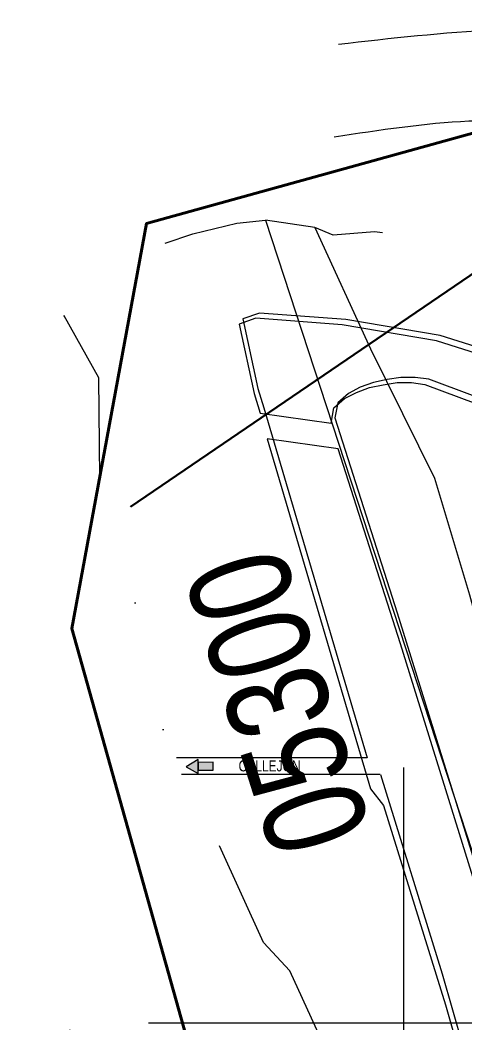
# Model space of a CAD drawing. Header units: inches. Extents: x 610851 to 630254, y 1234683 to 1264905.
# Drawn here: x 622873.2 to 622960.3, y 1244713.1 to 1244909.3 of the extents above; entities that cross this region are included whole.
import ezdxf
from ezdxf.enums import TextEntityAlignment as Align

# ---------------------------------------------------------------- set-up
doc = ezdxf.new("R2010")
doc.units = ezdxf.units.IN
doc.header["$MEASUREMENT"] = 0
doc.linetypes.add('DGN6', pattern=[126.423315, 0, -25.284663, 50.569326, -25.284663, 0, -25.284663])
for name, color, linetype, lineweight in [('Areas Administrativas', 7, 'Continuous', 0), ('CONTORNOLevel 61', 7, 'Continuous', 0), ('LAYER000', 7, 'Continuous', 0), ('Level 2', 7, 'Continuous', 0), ('Level 20', 7, 'Continuous', 0), ('Level 5', 7, 'Continuous', 0), ('Level 7', 7, 'Continuous', 0)]:
    doc.layers.add(name, color=color, linetype=linetype, lineweight=lineweight)
doc.styles.add('Styledgn000', font='dgn000.shx')
doc.styles.add('Styledgn003', font='dgn003.shx')

# ---------------------------------------------------------------- blocks, each defined once
blk = doc.blocks.new('COORD')
at = {"layer": 'Level 5', "color": 5, "linetype": 'Continuous', "lineweight": 0}
for p, q in [((0, -50), (0, 50)), ((-50, 0), (50, 0))]:
    blk.add_line(p, q, dxfattribs=at)
blk = doc.blocks.new('GRID')
at = {"color": 5, "linetype": 'Continuous', "lineweight": 0}
blk.add_blockref('COORD', (0, 0), dxfattribs=at)
blk = doc.blocks.new('DWG_HA1')
at = {"layer": 'LAYER000', "linetype": 'Continuous'}
for points in [[(622925.46, 1244560.89), (622925.44, 1244562.4), (622925.44, 1244562.95), (622923.09, 1244561.56), (622925.47, 1244560.23)], [(622928.39, 1244562.43), (622925.44, 1244562.4), (622925.46, 1244560.89), (622928.41, 1244560.92)]]:
    blk.add_hatch(color=4, dxfattribs=at).paths.add_polyline_path(points)
at = {"layer": 'LAYER000', "color": 4, "linetype": 'Continuous', "lineweight": 0, "flags": 128}
for points in [[(622925.46, 1244560.89), (622925.44, 1244562.4), (622925.44, 1244562.95), (622923.09, 1244561.56), (622925.47, 1244560.23), (622925.46, 1244560.89)], [(622928.39, 1244562.43), (622925.44, 1244562.4), (622925.46, 1244560.89), (622928.41, 1244560.92), (622928.39, 1244562.43)]]:
    blk.add_lwpolyline(points, dxfattribs=at)
blk = doc.blocks.new('COORD20')
at = {"layer": 'Level 5', "color": 5, "linetype": 'Continuous', "lineweight": 0}
for p, q in [((0, -50), (0, 50)), ((-50, 0), (50, 0))]:
    blk.add_line(p, q, dxfattribs=at)
blk = doc.blocks.new('GRID20')
at = {"color": 5, "linetype": 'Continuous', "lineweight": 0}
blk.add_blockref('COORD20', (0, 0), dxfattribs=at)
blk = doc.blocks.new('DWG_HA3')
at = {"layer": 'LAYER000', "linetype": 'Continuous'}
for points in [[(622925.46, 1244560.89), (622925.44, 1244562.4), (622925.44, 1244562.95), (622923.09, 1244561.56), (622925.47, 1244560.23)], [(622928.39, 1244562.43), (622925.44, 1244562.4), (622925.46, 1244560.89), (622928.41, 1244560.92)]]:
    blk.add_hatch(color=4, dxfattribs=at).paths.add_polyline_path(points)
at = {"layer": 'LAYER000', "color": 4, "linetype": 'Continuous', "lineweight": 0, "flags": 128}
for points in [[(622925.46, 1244560.89), (622925.44, 1244562.4), (622925.44, 1244562.95), (622923.09, 1244561.56), (622925.47, 1244560.23), (622925.46, 1244560.89)], [(622928.39, 1244562.43), (622925.44, 1244562.4), (622925.46, 1244560.89), (622928.41, 1244560.92), (622928.39, 1244562.43)]]:
    blk.add_lwpolyline(points, dxfattribs=at)
blk = doc.blocks.new('COORD40')
at = {"layer": 'Level 5', "color": 5, "linetype": 'Continuous', "lineweight": 0}
for p, q in [((0, -50), (0, 50)), ((-50, 0), (50, 0))]:
    blk.add_line(p, q, dxfattribs=at)
blk = doc.blocks.new('GRID40')
at = {"color": 5, "linetype": 'Continuous', "lineweight": 0}
blk.add_blockref('COORD40', (0, 0), dxfattribs=at)
blk = doc.blocks.new('DWG_HA5')
at = {"layer": 'LAYER000', "linetype": 'Continuous'}
for points in [[(622925.46, 1244560.89), (622925.44, 1244562.4), (622925.44, 1244562.95), (622923.09, 1244561.56), (622925.47, 1244560.23)], [(622928.39, 1244562.43), (622925.44, 1244562.4), (622925.46, 1244560.89), (622928.41, 1244560.92)]]:
    blk.add_hatch(color=4, dxfattribs=at).paths.add_polyline_path(points)
at = {"layer": 'LAYER000', "color": 4, "linetype": 'Continuous', "lineweight": 0, "flags": 128}
for points in [[(622925.46, 1244560.89), (622925.44, 1244562.4), (622925.44, 1244562.95), (622923.09, 1244561.56), (622925.47, 1244560.23), (622925.46, 1244560.89)], [(622928.39, 1244562.43), (622925.44, 1244562.4), (622925.46, 1244560.89), (622928.41, 1244560.92), (622928.39, 1244562.43)]]:
    blk.add_lwpolyline(points, dxfattribs=at)

msp = doc.modelspace()

# ---------------------------------------------------------------- linework, layer by layer
at = {"layer": 'Areas Administrativas', "color": 6, "linetype": 'Continuous', "lineweight": 30, "flags": 128}
msp.add_lwpolyline([(622894.85156, 1244814.06041), (622977.90514, 1244870.56768), (623037.54252, 1244902.51628), (623179.18129, 1244791.76114), (623271.83222, 1244731.05881), (623361.28829, 1244694.8504), (623468.84856, 1244701.24012), (623583.86351, 1244712.95461), (623586.06059, 1244795.83131), (623702.07331, 1244785.37142), (623718.04761, 1244704.43498), (623807.50368, 1244704.43498), (623876.72564, 1244791.76114), (623892.69993, 1244841.81394), (623935.29806, 1244848.20366), (623980.68813, 1244838.49389)], dxfattribs=at)
at = {"layer": 'CONTORNOLevel 61', "color": 3, "linetype": 'Continuous', "lineweight": 40, "flags": 128}
msp.add_lwpolyline([(623830.08827, 1244691.95211), (623649.64127, 1244719.6636), (623507.57259, 1244709.33135), (623422.33138, 1244696.41603), (623280.2627, 1244753.24351), (623019.37295, 1244903.06143), (622897.9688, 1244869.48157), (622883.33142, 1244790.26752), (622985.79303, 1244425.19404), (623003.87447, 1244107.47681), (623001.29138, 1243955.07586)], dxfattribs=at)
at = {"layer": 'LAYER000', "color": 4, "linetype": 'Continuous', "lineweight": 0}
for p, q in [((622920.07409, 1244851.93996), (622916.83329, 1244850.81896)), ((622920.07409, 1244851.93996), (622916.83329, 1244850.81896)), ((622920.07409, 1244851.93996), (622916.83329, 1244850.81896)), ((622916.83329, 1244850.81896), (622919.76879, 1244837.21096)), ((622916.83329, 1244850.81896), (622919.76879, 1244837.21096)), ((622916.83329, 1244850.81896), (622919.76879, 1244837.21096)), ((622937.00639, 1244850.66996), (622920.07409, 1244851.93996)), ((622937.00639, 1244850.66996), (622920.07409, 1244851.93996)), ((622937.00639, 1244850.66996), (622920.07409, 1244851.93996)), ((622955.44249, 1244847.56596), (622937.00639, 1244850.66996)), ((622955.44249, 1244847.56596), (622937.00639, 1244850.66996)), ((622955.44249, 1244847.56596), (622937.00639, 1244850.66996)), ((622964.76219, 1244844.59396), (622955.44249, 1244847.56596)), ((622964.76219, 1244844.59396), (622955.44249, 1244847.56596)), ((622964.76219, 1244844.59396), (622955.44249, 1244847.56596)), ((622919.76879, 1244837.21096), (622920.95149, 1244833.40096)), ((622919.76879, 1244837.21096), (622920.95149, 1244833.40096)), ((622919.76879, 1244837.21096), (622920.95149, 1244833.40096)), ((622920.95149, 1244833.40096), (622941.15699, 1244764.91896)), ((622920.95149, 1244833.40096), (622941.15699, 1244764.91896)), ((622920.95149, 1244833.40096), (622941.15699, 1244764.91896)), ((622943.73419, 1244761.67096), (622955.86089, 1244722.68796)), ((622943.73419, 1244761.67096), (622955.86089, 1244722.68796)), ((622943.73419, 1244761.67096), (622955.86089, 1244722.68796)), ((622955.86089, 1244722.68796), (623004.03979, 1244554.61696)), ((622955.86089, 1244722.68796), (623004.03979, 1244554.61696)), ((622955.86089, 1244722.68796), (623004.03979, 1244554.61696))]:
    msp.add_line(p, q, dxfattribs=at)
at = {"layer": 'LAYER000', "color": 4, "linetype": 'Continuous', "lineweight": 0, "flags": 128}
for points in [[(623080.66349, 1244749.20426), (623075.29249, 1244772.19826), (623071.60589, 1244781.52826), (623066.88449, 1244786.51326), (622982.38769, 1244827.54726), (622969.79889, 1244832.82026), (622953.20389, 1244839.00526), (622950.55579, 1244839.35826), (622947.75319, 1244839.36826), (622945.04929, 1244838.94926), (622942.37879, 1244838.38726), (622939.80719, 1244837.42026), (622937.47819, 1244836.22526), (622935.39949, 1244834.41026), (622934.81999, 1244831.45826), (622947.02649, 1244793.32326), (622964.80969, 1244736.16426), (623003.78729, 1244604.57326)], [(623080.66349, 1244749.20426), (623075.29249, 1244772.19826), (623071.60589, 1244781.52826), (623066.88449, 1244786.51326), (622982.38769, 1244827.54726), (622969.79889, 1244832.82026), (622953.20389, 1244839.00526), (622950.55579, 1244839.35826), (622947.75319, 1244839.36826), (622945.04929, 1244838.94926), (622942.37879, 1244838.38726), (622939.80719, 1244837.42026), (622937.47819, 1244836.22526), (622935.39949, 1244834.41026), (622934.81999, 1244831.45826), (622947.02649, 1244793.32326), (622964.80969, 1244736.16426), (623003.78729, 1244604.57326)], [(623080.66349, 1244749.20426), (623075.29249, 1244772.19826), (623071.60589, 1244781.52826), (623066.88449, 1244786.51326), (622982.38769, 1244827.54726), (622969.79889, 1244832.82026), (622953.20389, 1244839.00526), (622950.55579, 1244839.35826), (622947.75319, 1244839.36826), (622945.04929, 1244838.94926), (622942.37879, 1244838.38726), (622939.80719, 1244837.42026), (622937.47819, 1244836.22526), (622935.39949, 1244834.41026), (622934.81999, 1244831.45826), (622947.02649, 1244793.32326), (622964.80969, 1244736.16426), (623003.78729, 1244604.57326)], [(622941.15699, 1244764.91896), (622903.82554, 1244764.91896)], [(622941.15699, 1244764.91896), (622903.82554, 1244764.91896)], [(622941.15699, 1244764.91896), (622903.82554, 1244764.91896)], [(622905.69315, 1244763.19971), (622908.06692, 1244761.86348), (622908.03724, 1244764.58734), (622905.69315, 1244763.19971)], [(622905.69315, 1244763.19971), (622908.06692, 1244761.86348), (622908.03724, 1244764.58734), (622905.69315, 1244763.19971)], [(622905.69315, 1244763.19971), (622908.06692, 1244761.86348), (622908.03724, 1244764.58734), (622905.69315, 1244763.19971)], [(622908.0433, 1244764.03149), (622908.05975, 1244762.52098), (622911.0066, 1244762.55308), (622910.99014, 1244764.0636), (622908.0433, 1244764.03149)], [(622908.0433, 1244764.03149), (622908.05975, 1244762.52098), (622911.0066, 1244762.55308), (622910.99014, 1244764.0636), (622908.0433, 1244764.03149)], [(622908.0433, 1244764.03149), (622908.05975, 1244762.52098), (622911.0066, 1244762.55308), (622910.99014, 1244764.0636), (622908.0433, 1244764.03149)], [(622943.73109, 1244761.67488), (622904.7827, 1244761.67488)], [(622943.73109, 1244761.67488), (622904.7827, 1244761.67488)], [(622943.73109, 1244761.67488), (622904.7827, 1244761.67488)]]:
    msp.add_lwpolyline(points, dxfattribs=at)
at = {"layer": 'LAYER000', "color": 1, "linetype": 'Continuous', "lineweight": 0}
for points, knots in [([(622935.52212, 1244904.55236), (622956.16181, 1244906.91028), (623002.7747, 1244912.23545), (623080.87554, 1244864.18944), (623158.23557, 1244800.78744), (623234.24786, 1244723.5243), (623325.17701, 1244738.35517), (623345.34254, 1244669.45022), (623379.34322, 1244683.34315), (623397.17965, 1244690.63124)], [0, 0, 0, 0, 0.113801214, 0.257009748, 0.488972779, 0.692809216, 0.829460035, 0.910536414, 1, 1, 1, 1]), ([(622935.52212, 1244904.55236), (622956.16181, 1244906.91028), (623002.7747, 1244912.23545), (623080.87554, 1244864.18944), (623158.23557, 1244800.78744), (623234.24786, 1244723.5243), (623325.17701, 1244738.35517), (623345.34254, 1244669.45022), (623379.34322, 1244683.34315), (623397.17965, 1244690.63124)], [0, 0, 0, 0, 0.113801214, 0.257009748, 0.488972779, 0.692809216, 0.829460035, 0.910536414, 1, 1, 1, 1]), ([(622935.52212, 1244904.55236), (622956.16181, 1244906.91028), (623002.7747, 1244912.23545), (623080.87554, 1244864.18944), (623158.23557, 1244800.78744), (623234.24786, 1244723.5243), (623325.17701, 1244738.35517), (623345.34254, 1244669.45022), (623379.34322, 1244683.34315), (623397.17965, 1244690.63124)], [0, 0, 0, 0, 0.113801214, 0.257009748, 0.488972779, 0.692809216, 0.829460035, 0.910536414, 1, 1, 1, 1]), ([(622934.71029, 1244886.41743), (622952.45105, 1244889.143), (622982.82569, 1244893.80955), (623016.04797, 1244868.94925), (623048.25271, 1244862.84663), (623070.24743, 1244845.78014), (623086.49844, 1244832.27633), (623099.93368, 1244820.98059), (623112.44388, 1244805.54213), (623139.8163, 1244793.10116), (623166.26623, 1244766.33973), (623201.57369, 1244731.52155), (623252.32094, 1244714.07571), (623310.45575, 1244706.69782), (623343.7404, 1244645.90847), (623383.85769, 1244666.18506), (623404.83649, 1244676.78843)], [0, 0, 0, 0, 0.094495204, 0.161788922, 0.218321324, 0.272433928, 0.312526691, 0.335755742, 0.369392212, 0.420899995, 0.497881445, 0.576292096, 0.692048059, 0.788186899, 0.889235204, 1, 1, 1, 1]), ([(622934.71029, 1244886.41743), (622952.45105, 1244889.143), (622982.82569, 1244893.80955), (623016.04797, 1244868.94925), (623048.25271, 1244862.84663), (623070.24743, 1244845.78014), (623086.49844, 1244832.27633), (623099.93368, 1244820.98059), (623112.44388, 1244805.54213), (623139.8163, 1244793.10116), (623166.26623, 1244766.33973), (623201.57369, 1244731.52155), (623252.32094, 1244714.07571), (623310.45575, 1244706.69782), (623343.7404, 1244645.90847), (623383.85769, 1244666.18506), (623404.83649, 1244676.78843)], [0, 0, 0, 0, 0.094495204, 0.161788922, 0.218321324, 0.272433928, 0.312526691, 0.335755742, 0.369392212, 0.420899995, 0.497881445, 0.576292096, 0.692048059, 0.788186899, 0.889235204, 1, 1, 1, 1]), ([(622934.71029, 1244886.41743), (622952.45105, 1244889.143), (622982.82569, 1244893.80955), (623016.04797, 1244868.94925), (623048.25271, 1244862.84663), (623070.24743, 1244845.78014), (623086.49844, 1244832.27633), (623099.93368, 1244820.98059), (623112.44388, 1244805.54213), (623139.8163, 1244793.10116), (623166.26623, 1244766.33973), (623201.57369, 1244731.52155), (623252.32094, 1244714.07571), (623310.45575, 1244706.69782), (623343.7404, 1244645.90847), (623383.85769, 1244666.18506), (623404.83649, 1244676.78843)], [0, 0, 0, 0, 0.094495204, 0.161788922, 0.218321324, 0.272433928, 0.312526691, 0.335755742, 0.369392212, 0.420899995, 0.497881445, 0.576292096, 0.692048059, 0.788186899, 0.889235204, 1, 1, 1, 1])]:
    msp.add_open_spline(points, degree=3, knots=knots, dxfattribs=at)
at = {"layer": 'Level 2', "color": 1, "linetype": 'DGN6', "lineweight": 0, "flags": 128}
for points in [[(622881.84858, 1244851.4212), (622887.33858, 1244859.6122), (622895.92158, 1244863.7682), (622907.04858, 1244867.4422), (622915.65558, 1244869.5642), (622921.23358, 1244870.1302)], [(622881.84858, 1244851.4212), (622887.33858, 1244859.6122), (622895.92158, 1244863.7682), (622907.04858, 1244867.4422), (622915.65558, 1244869.5642), (622921.23358, 1244870.1302)], [(622881.84858, 1244851.4212), (622887.33858, 1244859.6122), (622895.92158, 1244863.7682), (622907.04858, 1244867.4422), (622915.65558, 1244869.5642), (622921.23358, 1244870.1302)], [(622968.75087, 1244862.19746), (622958.85358, 1244865.9442), (622942.58458, 1244867.8092), (622934.46858, 1244867.2172), (622930.89658, 1244868.7052)], [(622968.75087, 1244862.19746), (622958.85358, 1244865.9442), (622942.58458, 1244867.8092), (622934.46858, 1244867.2172), (622930.89658, 1244868.7052)], [(622968.75087, 1244862.19746), (622958.85358, 1244865.9442), (622942.58458, 1244867.8092), (622934.46858, 1244867.2172), (622930.89658, 1244868.7052)], [(622881.84858, 1244851.4212), (622858.63758, 1244838.9802), (622847.50958, 1244835.3062), (622836.87258, 1244833.1632), (622823.21858, 1244828.4462), (622809.02158, 1244826.7742), (622796.85558, 1244825.1232), (622789.76658, 1244823.5252), (622786.76158, 1244819.9352), (622785.35058, 1244810.2612), (622787.51658, 1244798.5902), (622799.32858, 1244787.0202), (622808.04158, 1244779.9922), (622820.33658, 1244770.4602), (622831.10358, 1244761.4202), (622844.96358, 1244748.3452), (622859.81558, 1244737.3142), (622874.17758, 1244724.7532), (622883.99458, 1244710.1112), (622890.68758, 1244702.0462), (622902.64158, 1244678.2762), (622912.63458, 1244648.3842), (622920.40858, 1244634.7382), (622935.88558, 1244613.5462), (622944.75158, 1244593.3022), (622956.14958, 1244573.5922), (622963.41058, 1244560.4492), (622970.10458, 1244552.3842), (622980.97758, 1244534.1952), (622990.45158, 1244505.3152), (623001.41858, 1244478.9922), (623008.72658, 1244461.7822), (623020.36058, 1244421.7402), (623033.22758, 1244362.9002), (623036.68658, 1244327.3482), (623037.77758, 1244277.0292), (623037.30958, 1244229.7442), (623034.16258, 1244194.6332), (623029.52858, 1244156.4562), (623014.25058, 1244116.6432), (623014.06058, 1244089.1892), (622999.95758, 1244035.6622), (622986.96458, 1244017.7342), (622976.92958, 1244007.4632), (622972.46658, 1243998.2652), (622966.94658, 1243992.6162), (622957.51358, 1243974.2172), (622944.49158, 1243958.8302), (622935.99058, 1243947.5582), (622930.01058, 1243937.8372), (622925.04058, 1243928.6342), (622921.53358, 1243924.5312)], [(622881.84858, 1244851.4212), (622858.63758, 1244838.9802), (622847.50958, 1244835.3062), (622836.87258, 1244833.1632), (622823.21858, 1244828.4462), (622809.02158, 1244826.7742), (622796.85558, 1244825.1232), (622789.76658, 1244823.5252), (622786.76158, 1244819.9352), (622785.35058, 1244810.2612), (622787.51658, 1244798.5902), (622799.32858, 1244787.0202), (622808.04158, 1244779.9922), (622820.33658, 1244770.4602), (622831.10358, 1244761.4202), (622844.96358, 1244748.3452), (622859.81558, 1244737.3142), (622874.17758, 1244724.7532), (622883.99458, 1244710.1112), (622890.68758, 1244702.0462), (622902.64158, 1244678.2762), (622912.63458, 1244648.3842), (622920.40858, 1244634.7382), (622935.88558, 1244613.5462), (622944.75158, 1244593.3022), (622956.14958, 1244573.5922), (622963.41058, 1244560.4492), (622970.10458, 1244552.3842), (622980.97758, 1244534.1952), (622990.45158, 1244505.3152), (623001.41858, 1244478.9922), (623008.72658, 1244461.7822), (623020.36058, 1244421.7402), (623033.22758, 1244362.9002), (623036.68658, 1244327.3482), (623037.77758, 1244277.0292), (623037.30958, 1244229.7442), (623034.16258, 1244194.6332), (623029.52858, 1244156.4562), (623014.25058, 1244116.6432), (623014.06058, 1244089.1892), (622999.95758, 1244035.6622), (622986.96458, 1244017.7342), (622976.92958, 1244007.4632), (622972.46658, 1243998.2652), (622966.94658, 1243992.6162), (622957.51358, 1243974.2172), (622944.49158, 1243958.8302), (622935.99058, 1243947.5582), (622930.01058, 1243937.8372), (622925.04058, 1243928.6342), (622921.53358, 1243924.5312)], [(622881.84858, 1244851.4212), (622858.63758, 1244838.9802), (622847.50958, 1244835.3062), (622836.87258, 1244833.1632), (622823.21858, 1244828.4462), (622809.02158, 1244826.7742), (622796.85558, 1244825.1232), (622789.76658, 1244823.5252), (622786.76158, 1244819.9352), (622785.35058, 1244810.2612), (622787.51658, 1244798.5902), (622799.32858, 1244787.0202), (622808.04158, 1244779.9922), (622820.33658, 1244770.4602), (622831.10358, 1244761.4202), (622844.96358, 1244748.3452), (622859.81558, 1244737.3142), (622874.17758, 1244724.7532), (622883.99458, 1244710.1112), (622890.68758, 1244702.0462), (622902.64158, 1244678.2762), (622912.63458, 1244648.3842), (622920.40858, 1244634.7382), (622935.88558, 1244613.5462), (622944.75158, 1244593.3022), (622956.14958, 1244573.5922), (622963.41058, 1244560.4492), (622970.10458, 1244552.3842), (622980.97758, 1244534.1952), (622990.45158, 1244505.3152), (623001.41858, 1244478.9922), (623008.72658, 1244461.7822), (623020.36058, 1244421.7402), (623033.22758, 1244362.9002), (623036.68658, 1244327.3482), (623037.77758, 1244277.0292), (623037.30958, 1244229.7442), (623034.16258, 1244194.6332), (623029.52858, 1244156.4562), (623014.25058, 1244116.6432), (623014.06058, 1244089.1892), (622999.95758, 1244035.6622), (622986.96458, 1244017.7342), (622976.92958, 1244007.4632), (622972.46658, 1243998.2652), (622966.94658, 1243992.6162), (622957.51358, 1243974.2172), (622944.49158, 1243958.8302), (622935.99058, 1243947.5582), (622930.01058, 1243937.8372), (622925.04058, 1243928.6342), (622921.53358, 1243924.5312)], [(623016.50258, 1244579.3002), (623008.86458, 1244581.2552), (623001.66258, 1244589.3152), (622991.91158, 1244598.3652), (622979.00158, 1244617.0422), (622970.26558, 1244626.1022), (622956.17558, 1244659.0022), (622945.29658, 1244677.7002), (622934.83658, 1244704.0282), (622925.98258, 1244723.2552), (622920.84158, 1244728.7942), (622910.94258, 1244750.5532), (622901.06058, 1244770.7862), (622894.62758, 1244800.2062), (622888.83058, 1244818.4482), (622888.58958, 1244839.2902), (622881.84858, 1244851.4212)], [(623016.50258, 1244579.3002), (623008.86458, 1244581.2552), (623001.66258, 1244589.3152), (622991.91158, 1244598.3652), (622979.00158, 1244617.0422), (622970.26558, 1244626.1022), (622956.17558, 1244659.0022), (622945.29658, 1244677.7002), (622934.83658, 1244704.0282), (622925.98258, 1244723.2552), (622920.84158, 1244728.7942), (622910.94258, 1244750.5532), (622901.06058, 1244770.7862), (622894.62758, 1244800.2062), (622888.83058, 1244818.4482), (622888.58958, 1244839.2902), (622881.84858, 1244851.4212)], [(623016.50258, 1244579.3002), (623008.86458, 1244581.2552), (623001.66258, 1244589.3152), (622991.91158, 1244598.3652), (622979.00158, 1244617.0422), (622970.26558, 1244626.1022), (622956.17558, 1244659.0022), (622945.29658, 1244677.7002), (622934.83658, 1244704.0282), (622925.98258, 1244723.2552), (622920.84158, 1244728.7942), (622910.94258, 1244750.5532), (622901.06058, 1244770.7862), (622894.62758, 1244800.2062), (622888.83058, 1244818.4482), (622888.58958, 1244839.2902), (622881.84858, 1244851.4212)]]:
    msp.add_lwpolyline(points, dxfattribs=at)
at = {"layer": 'Level 2', "color": 1, "linetype": 'Continuous', "lineweight": 0, "flags": 128}
for points in [[(622930.89658, 1244868.7052), (622921.23358, 1244870.1302)], [(622921.23358, 1244870.1302), (623016.50258, 1244579.3002)], [(622930.89658, 1244868.7052), (622921.23358, 1244870.1302)], [(622921.23358, 1244870.1302), (623016.50258, 1244579.3002)], [(622930.89658, 1244868.7052), (622921.23358, 1244870.1302)], [(622921.23358, 1244870.1302), (623016.50258, 1244579.3002)], [(622930.89658, 1244868.7052), (622941.83458, 1244844.9242), (622954.31358, 1244819.6332), (622961.17758, 1244796.8272), (622973.37258, 1244752.2152)], [(622930.89658, 1244868.7052), (622941.83458, 1244844.9242), (622954.31358, 1244819.6332), (622961.17758, 1244796.8272), (622973.37258, 1244752.2152)], [(622930.89658, 1244868.7052), (622941.83458, 1244844.9242), (622954.31358, 1244819.6332), (622961.17758, 1244796.8272), (622973.37258, 1244752.2152)]]:
    msp.add_lwpolyline(points, dxfattribs=at)
at = {"layer": 'Level 2', "color": 6, "linetype": 'Continuous', "lineweight": 0, "flags": 128}
msp.add_lwpolyline([(622964.02187, 1244843.57746), (622954.70187, 1244846.54246), (622936.26587, 1244849.64646), (622919.33387, 1244850.91646), (622916.09287, 1244849.79546), (622919.02887, 1244836.18746), (622920.21087, 1244832.37746), (622934.07987, 1244830.43446), (622934.65887, 1244833.38646), (622936.73787, 1244835.20146), (622939.06687, 1244836.39646), (622941.63887, 1244837.36346), (622944.30887, 1244837.92546), (622947.01287, 1244838.34446), (622949.81587, 1244838.33446), (622952.46387, 1244837.98146), (622969.05887, 1244831.79646)], dxfattribs=at)
msp.add_lwpolyline([(622964.02187, 1244843.57746), (622954.70187, 1244846.54246), (622936.26587, 1244849.64646), (622919.33387, 1244850.91646), (622916.09287, 1244849.79546), (622919.02887, 1244836.18746), (622920.21087, 1244832.37746), (622934.07987, 1244830.43446), (622934.65887, 1244833.38646), (622936.73787, 1244835.20146), (622939.06687, 1244836.39646), (622941.63887, 1244837.36346), (622944.30887, 1244837.92546), (622947.01287, 1244838.34446), (622949.81587, 1244838.33446), (622952.46387, 1244837.98146), (622969.05887, 1244831.79646)], dxfattribs=at)
msp.add_lwpolyline([(622964.02187, 1244843.57746), (622954.70187, 1244846.54246), (622936.26587, 1244849.64646), (622919.33387, 1244850.91646), (622916.09287, 1244849.79546), (622919.02887, 1244836.18746), (622920.21087, 1244832.37746), (622934.07987, 1244830.43446), (622934.65887, 1244833.38646), (622936.73787, 1244835.20146), (622939.06687, 1244836.39646), (622941.63887, 1244837.36346), (622944.30887, 1244837.92546), (622947.01287, 1244838.34446), (622949.81587, 1244838.33446), (622952.46387, 1244837.98146), (622969.05887, 1244831.79646)], dxfattribs=at)
at = {"layer": 'Level 20', "color": 2, "linetype": 'Continuous', "lineweight": 0, "flags": 128}
msp.add_lwpolyline([(623004.43258, 1244598.4972), (622965.45558, 1244730.0882), (622947.67158, 1244787.2472), (622935.46558, 1244825.3822), (622921.59658, 1244827.3252), (622941.80258, 1244758.8432), (622944.37958, 1244755.5952), (622956.50658, 1244716.6122), (623004.68558, 1244548.5412)], dxfattribs=at)
msp.add_lwpolyline([(623004.43258, 1244598.4972), (622965.45558, 1244730.0882), (622947.67158, 1244787.2472), (622935.46558, 1244825.3822), (622921.59658, 1244827.3252), (622941.80258, 1244758.8432), (622944.37958, 1244755.5952), (622956.50658, 1244716.6122), (623004.68558, 1244548.5412)], dxfattribs=at)
msp.add_lwpolyline([(623004.43258, 1244598.4972), (622965.45558, 1244730.0882), (622947.67158, 1244787.2472), (622935.46558, 1244825.3822), (622921.59658, 1244827.3252), (622941.80258, 1244758.8432), (622944.37958, 1244755.5952), (622956.50658, 1244716.6122), (623004.68558, 1244548.5412)], dxfattribs=at)

# ---------------------------------------------------------------- block references
at = {"color": 7, "linetype": 'Continuous', "lineweight": 0}
for name in ['DWG_HA1', 'DWG_HA3', 'DWG_HA5']:
    msp.add_blockref(name, (-17.40044, 201.63559), dxfattribs=at)
at = {"color": 5, "linetype": 'Continuous', "lineweight": 0}
for name in ['GRID', 'GRID20', 'GRID40']:
    msp.add_blockref(name, (622948.31358, 1244713.0642), dxfattribs=at)

# ---------------------------------------------------------------- texts
at = {"layer": 'LAYER000', "color": 4, "linetype": 'Continuous', "lineweight": 0, "style": 'Styledgn000', "width": 0.81245}
msp.add_text('CALLEJON', height=2.16, dxfattribs=at).set_placement((622915.98156, 1244762.28059))
msp.add_text('CALLEJON', height=2.16, dxfattribs=at).set_placement((622915.98156, 1244762.28059))
msp.add_text('CALLEJON', height=2.16, dxfattribs=at).set_placement((622915.98156, 1244762.28059))
at = {"layer": 'Level 7', "color": 7, "linetype": 'Continuous', "lineweight": 0, "style": 'Styledgn003', "width": 0.8}
msp.add_text('05300', height=19.999968, rotation=107.6390833, dxfattribs=at).set_placement((622923.60828, 1244775.77792), align=Align.MIDDLE_CENTER)
msp.add_text('05300', height=19.999968, rotation=107.6390833, dxfattribs=at).set_placement((622923.60828, 1244775.77792), align=Align.MIDDLE_CENTER)
msp.add_text('05300', height=19.999968, rotation=107.6390833, dxfattribs=at).set_placement((622923.60828, 1244775.77792), align=Align.MIDDLE_CENTER)

doc.saveas('drawing.dxf')
